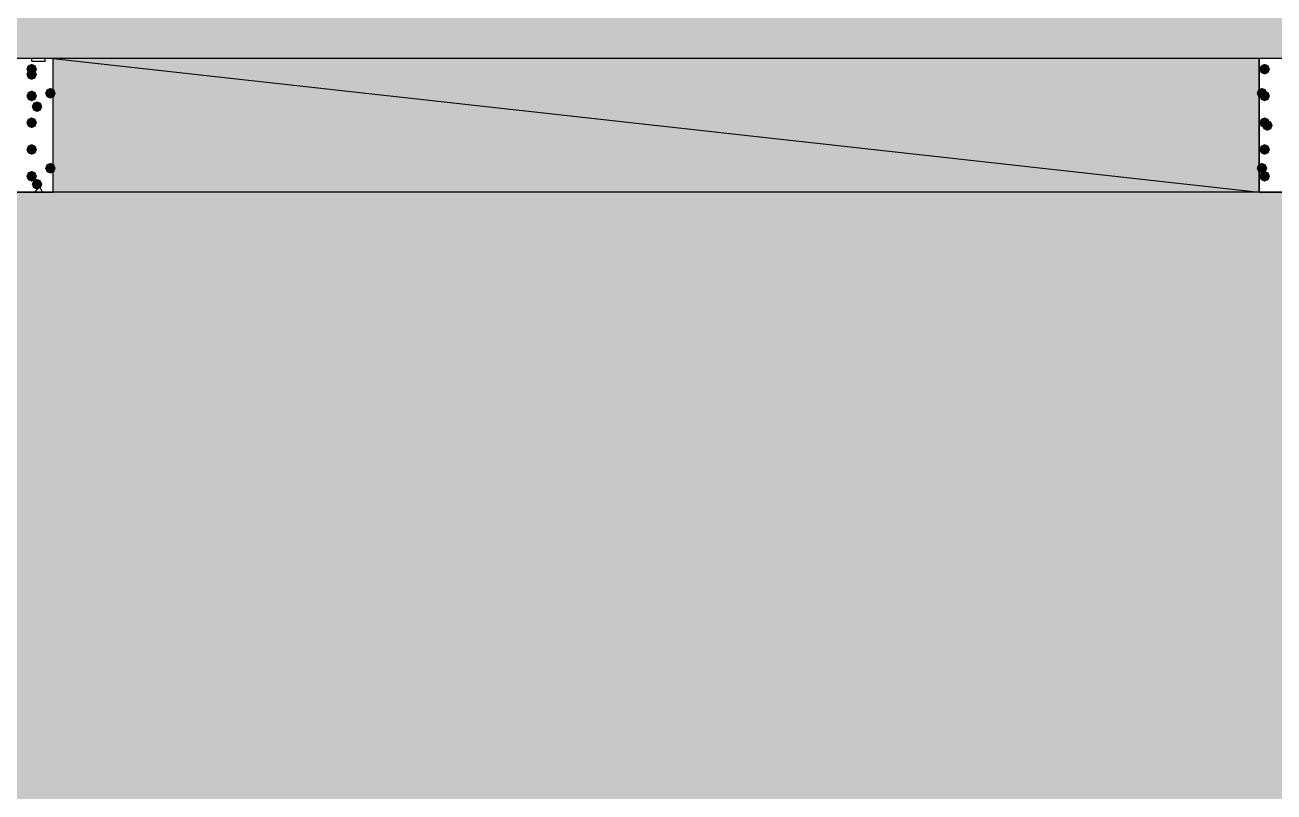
# Model space of a CAD drawing. Header units: millimetres. Extents: x 0 to 420, y 0 to 297.
# Drawn here: x 344.78 to 364.55, y 195.16 to 207.29 of the extents above; entities that cross this region are included whole.
import ezdxf

# ---------------------------------------------------------------- set-up
doc = ezdxf.new("R2010")
doc.units = ezdxf.units.MM
doc.layers.get('0').update_dxf_attribs({"linetype": 'CONTINUOUS'})

msp = doc.modelspace()

# ---------------------------------------------------------------- hatches: boundary and pattern name
at = {"true_color": 0x000008}
h = msp.add_hatch(color=0, dxfattribs=at)
h.paths.add_polyline_path([(379.518333, 225.806), (33.401, 225.806), (379.518333, 206.756)], flags=0)
h.paths.add_polyline_path([(33.401, 225.806), (379.518333, 206.756), (33.401, 206.756)], flags=0)
at = {"true_color": 0x000007}
for points in [[(344.974333, 206.586667), (344.949462, 206.526871), (344.889667, 206.502), (344.829871, 206.526871), (344.805, 206.586667), (344.829871, 206.646462), (344.889667, 206.671333), (344.949462, 206.646463)], [(364.49, 206.586667), (364.465129, 206.526871), (364.405333, 206.502), (364.345537, 206.526871), (364.320667, 206.586667), (364.345537, 206.646462), (364.405333, 206.671333), (364.465129, 206.646463)], [(344.974333, 206.502), (344.949462, 206.442204), (344.889667, 206.417333), (344.829871, 206.442204), (344.805, 206.502), (344.829871, 206.561796), (344.889667, 206.586667), (344.949462, 206.561796)], [(344.974333, 206.163333), (344.949462, 206.103537), (344.889667, 206.078667), (344.829871, 206.103537), (344.805, 206.163333), (344.829871, 206.223129), (344.889667, 206.248), (344.949462, 206.223129)], [(345.270667, 206.205667), (345.245796, 206.145871), (345.186, 206.121), (345.126204, 206.145871), (345.101333, 206.205667), (345.126204, 206.265462), (345.186, 206.290333), (345.245796, 206.265463)], [(364.447667, 206.205667), (364.422796, 206.145871), (364.363, 206.121), (364.303204, 206.145871), (364.278333, 206.205667), (364.303204, 206.265462), (364.363, 206.290333), (364.422796, 206.265463)], [(364.49, 206.163333), (364.465129, 206.103537), (364.405333, 206.078667), (364.345537, 206.103537), (364.320667, 206.163333), (364.345537, 206.223129), (364.405333, 206.248), (364.465129, 206.223129)], [(345.059, 205.994), (345.034129, 205.934204), (344.974333, 205.909333), (344.914537, 205.934204), (344.889667, 205.994), (344.914537, 206.053796), (344.974333, 206.078667), (345.034129, 206.053796)], [(344.974333, 205.74), (344.949462, 205.680204), (344.889667, 205.655333), (344.829871, 205.680204), (344.805, 205.74), (344.829871, 205.799796), (344.889667, 205.824667), (344.949462, 205.799796)], [(364.49, 205.74), (364.465129, 205.680204), (364.405333, 205.655333), (364.345537, 205.680204), (364.320667, 205.74), (364.345537, 205.799796), (364.405333, 205.824667), (364.465129, 205.799796)], [(364.532333, 205.697667), (364.507462, 205.637871), (364.447667, 205.613), (364.387871, 205.637871), (364.363, 205.697667), (364.387871, 205.757462), (364.447667, 205.782333), (364.507462, 205.757463)], [(344.974333, 205.316667), (344.949462, 205.256871), (344.889667, 205.232), (344.829871, 205.256871), (344.805, 205.316667), (344.829871, 205.376462), (344.889667, 205.401333), (344.949462, 205.376463)], [(344.974333, 205.316667), (344.949462, 205.256871), (344.889667, 205.232), (344.829871, 205.256871), (344.805, 205.316667), (344.829871, 205.376462), (344.889667, 205.401333), (344.949462, 205.376463)], [(364.49, 205.316667), (364.465129, 205.256871), (364.405333, 205.232), (364.345537, 205.256871), (364.320667, 205.316667), (364.345537, 205.376462), (364.405333, 205.401333), (364.465129, 205.376463)], [(345.270667, 205.020333), (345.245796, 204.960537), (345.186, 204.935667), (345.126204, 204.960537), (345.101333, 205.020333), (345.126204, 205.080129), (345.186, 205.105), (345.245796, 205.080129)], [(364.447667, 205.020333), (364.422796, 204.960537), (364.363, 204.935667), (364.303204, 204.960537), (364.278333, 205.020333), (364.303204, 205.080129), (364.363, 205.105), (364.422796, 205.080129)], [(344.974333, 204.893333), (344.949462, 204.833537), (344.889667, 204.808667), (344.829871, 204.833537), (344.805, 204.893333), (344.829871, 204.953129), (344.889667, 204.978), (344.949462, 204.953129)], [(345.059, 204.766333), (345.034129, 204.706537), (344.974333, 204.681667), (344.914537, 204.706537), (344.889667, 204.766333), (344.914537, 204.826129), (344.974333, 204.851), (345.034129, 204.826129)], [(364.49, 204.893333), (364.465129, 204.833537), (364.405333, 204.808667), (364.345537, 204.833537), (364.320667, 204.893333), (364.345537, 204.953129), (364.405333, 204.978), (364.465129, 204.953129)]]:
    msp.add_hatch(color=0, dxfattribs=at).paths.add_polyline_path(points, flags=0)
at = {"true_color": 0x000008}
h = msp.add_hatch(color=0, dxfattribs=at)
h.paths.add_polyline_path([(364.320667, 206.756), (345.228333, 206.756), (364.320667, 204.639333)], flags=0)
h.paths.add_polyline_path([(345.228333, 206.756), (364.320667, 204.639333), (345.228333, 204.639333)], flags=0)
h = msp.add_hatch(color=0, dxfattribs=at)
h.paths.add_polyline_path([(379.518333, 204.639333), (218.101333, 204.639333), (379.518333, 185.547)], flags=0)
h.paths.add_polyline_path([(218.101333, 204.639333), (379.518333, 185.547), (218.101333, 185.547)], flags=0)

# ---------------------------------------------------------------- linework, layer by layer
at = {"color": 0, "true_color": 0x000008}
for points in [[(33.401, 225.806), (379.518333, 206.756), (33.401, 206.756)], [(364.320667, 206.756), (345.228333, 206.756), (364.320667, 204.639333)], [(345.228333, 206.756), (364.320667, 204.639333), (345.228333, 204.639333)], [(379.518333, 204.639333), (218.101333, 204.639333), (379.518333, 185.547)]]:
    msp.add_lwpolyline(points, close=True, dxfattribs=at)
at = {"color": 0, "true_color": 0x000007}
for points in [[(343.111667, 206.756), (343.111667, 204.639333), (345.228333, 204.639333), (345.228333, 206.756)], [(364.320667, 206.756), (364.320667, 204.639333), (366.437333, 204.639333), (366.437333, 206.756)]]:
    msp.add_lwpolyline(points, close=True, dxfattribs=at)
for points in [[(344.889667, 206.713667), (344.889667, 206.756)], [(344.889667, 206.713667), (345.101333, 206.713667)], [(345.101333, 206.713667), (345.101333, 206.756)], [(344.932, 204.639333), (345.016667, 204.724)], [(345.059, 204.639333), (345.016667, 204.724)]]:
    msp.add_lwpolyline(points, dxfattribs=at)

doc.saveas('drawing.dxf')
